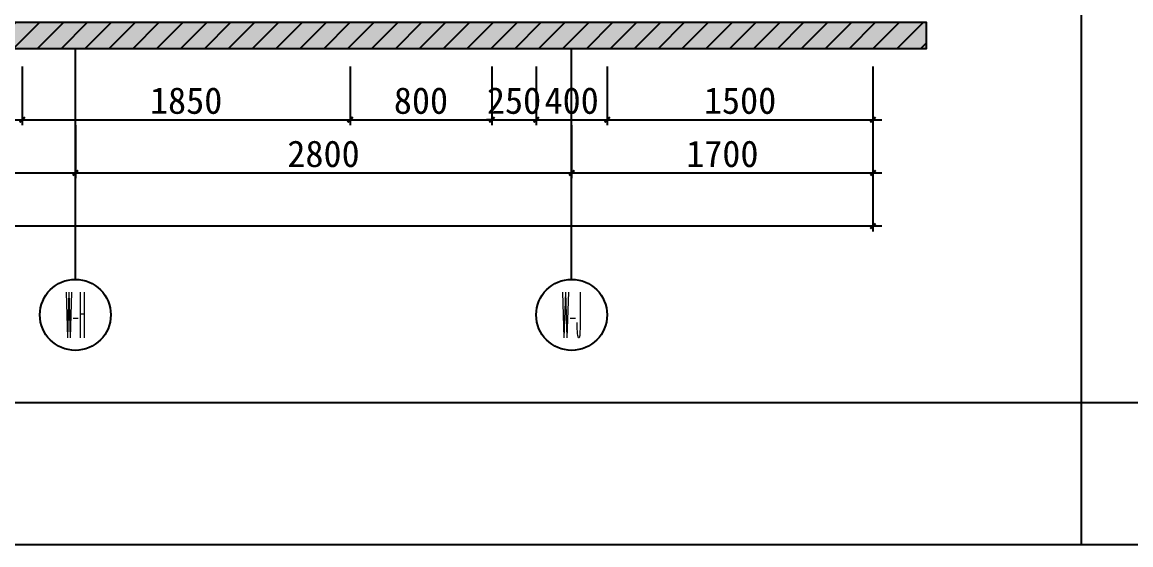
# Model space of a CAD drawing. Header units: millimetres. Extents: x 110215 to 630040, y -488650 to 141897.
# Drawn here: x 393081 to 399335, y -4761 to -1815 of the extents above; entities that cross this region are included whole.
import ezdxf
from ezdxf.enums import TextEntityAlignment as Align
from ezdxf.xclip import XClip

# ---------------------------------------------------------------- set-up
doc = ezdxf.new("R2010")
doc.units = ezdxf.units.MM
doc.header["$LTSCALE"] = 1000
doc.header["$XCLIPFRAME"] = 0
doc.layers.get('Defpoints').update_dxf_attribs({"color": 2})
doc.layers.add('0-118标注', color=2, linetype='Continuous')
doc.layers.add('0-140c立面材料填充', color=250, linetype='Continuous')
doc.styles.add('_TCH_AXIS', font='COMPLEX', dxfattribs={"bigfont": 'GBCBIG'})
doc.styles.add('COMPLEX', font='COMPLEX')
doc.styles.add('黑体', font='simhei.ttf')
doc.dimstyles.new('50', dxfattribs={"dimscale": 50, "dimtxt": 3, "dimasz": 0.6, "dimexe": 0.6, "dimexo": 0.6, "dimtad": 1, "dimdec": 0, "dimdsep": 46, "dimtxsty": '黑体', "dimblk1": 'ARCHTICK', "dimblk2": 'ARCHTICK', "dimsah": 1, "dimcen": 0, "dimdle": 1, "dimclrd": 251, "dimclre": 251, "dimclrt": 2, "dimadec": 0, "dimazin": 0, "dimtfac": 1, "dimtdec": 0, "dimtix": 1, "dimtmove": 2, "dimatfit": 3, "dimldrblk": 'DOT', "dimfxl": 0, "dimtolj": 1, "dimtzin": 0, "dimarcsym": 0})

# ---------------------------------------------------------------- blocks, each defined once
blk = doc.blocks.new('_ArchTick')
at = {"color": 0, "linetype": 'ByBlock', "const_width": 0.4}
blk.add_lwpolyline([(-0.5, -0.5), (0.5, 0.5)], dxfattribs=at)
blk = doc.blocks.new('*D1007')
at = {"color": 251, "lineweight": -2, "transparency": 16777216}
for p, q in [((363296, -28688), (363296, -28988)), ((392561.1, -28688), (392561.1, -28988)), ((363246, -28958), (392611.1, -28958))]:
    blk.add_line(p, q, dxfattribs=at)
at = {"layer": 'Defpoints', "color": 0, "transparency": 16777216}
for p in [(363296, -28658), (392561.1, -28658), (392561.1, -28958)]:
    blk.add_point(p, dxfattribs=at)
at = {"color": 251, "lineweight": -2, "transparency": 16777216, "xscale": 30, "yscale": 30, "zscale": 30, "rotation": 180}
blk.add_blockref('_ArchTick', (363296, -28958), dxfattribs=at)
at = {"color": 251, "lineweight": -2, "transparency": 16777216, "xscale": 30, "yscale": 30, "zscale": 30}
blk.add_blockref('_ArchTick', (392561.1, -28958), dxfattribs=at)
at = {"color": 2, "transparency": 16777216, "insert": (377928.5, -28851.8), "char_height": 150, "attachment_point": 5, "style": '黑体'}
blk.add_mtext('\\A1;29265', dxfattribs=at)
blk = doc.blocks.new('_DOT')
at = {"color": 0, "linetype": 'ByBlock'}
blk.add_line((-0.5, 0), (-1, 0), dxfattribs=at)
at = {"color": 0, "linetype": 'ByBlock', "const_width": 0.5}
blk.add_lwpolyline([(-0.25, 0, 1), (0.25, 0, 1)], format="xyb", close=True, dxfattribs=at)
blk = doc.blocks.new('*D1036')
at = {"color": 251, "lineweight": -2, "transparency": 16777216}
for p, q in [((390330.6, -2064.7), (390330.6, -2394.7)), ((393080.9, -2064.7), (393080.9, -2394.7)), ((390280.6, -2364.7), (393130.9, -2364.7))]:
    blk.add_line(p, q, dxfattribs=at)
at = {"layer": 'Defpoints', "color": 0, "transparency": 16777216}
for p in [(390330.6, -1964.7), (393080.9, -1964.7), (393080.9, -2364.7)]:
    blk.add_point(p, dxfattribs=at)
at = {"color": 251, "lineweight": -2, "transparency": 16777216, "xscale": 30, "yscale": 30, "zscale": 30, "rotation": 180}
blk.add_blockref('_ArchTick', (390330.6, -2364.7), dxfattribs=at)
at = {"color": 251, "lineweight": -2, "transparency": 16777216, "xscale": 30, "yscale": 30, "zscale": 30}
blk.add_blockref('_ArchTick', (393080.9, -2364.7), dxfattribs=at)
at = {"color": 2, "transparency": 16777216, "insert": (391705.8, -2257.6), "char_height": 150, "attachment_point": 5, "style": '黑体'}
blk.add_mtext('\\A1;2750', dxfattribs=at)
blk = doc.blocks.new('*D1037')
at = {"color": 251, "lineweight": -2, "transparency": 16777216}
for p, q in [((393080.9, -2064.7), (393080.9, -2394.7)), ((394930.9, -2064.7), (394930.9, -2394.7)), ((393030.9, -2364.7), (394980.9, -2364.7))]:
    blk.add_line(p, q, dxfattribs=at)
at = {"layer": 'Defpoints', "color": 0, "transparency": 16777216}
for p in [(393080.9, -1964.7), (394930.9, -1964.7), (394930.9, -2364.7)]:
    blk.add_point(p, dxfattribs=at)
at = {"color": 251, "lineweight": -2, "transparency": 16777216, "xscale": 30, "yscale": 30, "zscale": 30, "rotation": 180}
blk.add_blockref('_ArchTick', (393080.9, -2364.7), dxfattribs=at)
at = {"color": 251, "lineweight": -2, "transparency": 16777216, "xscale": 30, "yscale": 30, "zscale": 30}
blk.add_blockref('_ArchTick', (394930.9, -2364.7), dxfattribs=at)
at = {"color": 2, "transparency": 16777216, "insert": (394005.9, -2257.6), "char_height": 150, "attachment_point": 5, "style": '黑体'}
blk.add_mtext('\\A1;1850', dxfattribs=at)
blk = doc.blocks.new('*D1038')
at = {"color": 251, "lineweight": -2, "transparency": 16777216}
for p, q in [((394930.9, -2064.7), (394930.9, -2394.7)), ((395730.5, -2064.7), (395730.5, -2394.7)), ((394880.9, -2364.7), (395780.5, -2364.7))]:
    blk.add_line(p, q, dxfattribs=at)
at = {"layer": 'Defpoints', "color": 0, "transparency": 16777216}
for p in [(394930.9, -1964.7), (395730.5, -1964.7), (395730.5, -2364.7)]:
    blk.add_point(p, dxfattribs=at)
at = {"color": 251, "lineweight": -2, "transparency": 16777216, "xscale": 30, "yscale": 30, "zscale": 30, "rotation": 180}
blk.add_blockref('_ArchTick', (394930.9, -2364.7), dxfattribs=at)
at = {"color": 251, "lineweight": -2, "transparency": 16777216, "xscale": 30, "yscale": 30, "zscale": 30}
blk.add_blockref('_ArchTick', (395730.5, -2364.7), dxfattribs=at)
at = {"color": 2, "transparency": 16777216, "insert": (395330.7, -2257.6), "char_height": 150, "attachment_point": 5, "style": '黑体'}
blk.add_mtext('\\A1;800', dxfattribs=at)
blk = doc.blocks.new('*D1039')
at = {"color": 251, "lineweight": -2, "transparency": 16777216}
for p, q in [((395730.5, -2064.7), (395730.5, -2394.7)), ((395980.9, -2064.7), (395980.9, -2394.7)), ((395730.5, -2364.7), (395700.5, -2364.7)), ((395730.5, -2364.7), (395980.9, -2364.7)), ((395980.9, -2364.7), (396010.9, -2364.7))]:
    blk.add_line(p, q, dxfattribs=at)
at = {"layer": 'Defpoints', "color": 0, "transparency": 16777216}
for p in [(395730.5, -1964.7), (395980.9, -1964.7), (395980.9, -2364.7)]:
    blk.add_point(p, dxfattribs=at)
at = {"color": 251, "lineweight": -2, "transparency": 16777216, "xscale": 30, "yscale": 30, "zscale": 30}
blk.add_blockref('_ArchTick', (395730.5, -2364.7), dxfattribs=at)
at = {"color": 251, "lineweight": -2, "transparency": 16777216, "xscale": 30, "yscale": 30, "zscale": 30, "rotation": 180}
blk.add_blockref('_ArchTick', (395980.9, -2364.7), dxfattribs=at)
at = {"color": 2, "transparency": 16777216, "insert": (395855.7, -2257.6), "char_height": 150, "attachment_point": 5, "style": '黑体'}
blk.add_mtext('\\A1;250', dxfattribs=at)
blk = doc.blocks.new('*D1040')
at = {"color": 251, "lineweight": -2, "transparency": 16777216}
for p, q in [((395980.9, -2064.7), (395980.9, -2394.7)), ((396380.9, -2064.7), (396380.9, -2394.7)), ((395930.9, -2364.7), (396430.9, -2364.7))]:
    blk.add_line(p, q, dxfattribs=at)
at = {"layer": 'Defpoints', "color": 0, "transparency": 16777216}
for p in [(395980.9, -1964.7), (396380.9, -1964.7), (396380.9, -2364.7)]:
    blk.add_point(p, dxfattribs=at)
at = {"color": 251, "lineweight": -2, "transparency": 16777216, "xscale": 30, "yscale": 30, "zscale": 30, "rotation": 180}
blk.add_blockref('_ArchTick', (395980.9, -2364.7), dxfattribs=at)
at = {"color": 251, "lineweight": -2, "transparency": 16777216, "xscale": 30, "yscale": 30, "zscale": 30}
blk.add_blockref('_ArchTick', (396380.9, -2364.7), dxfattribs=at)
at = {"color": 2, "transparency": 16777216, "insert": (396180.9, -2257.6), "char_height": 150, "attachment_point": 5, "style": '黑体'}
blk.add_mtext('\\A1;400', dxfattribs=at)
blk = doc.blocks.new('*D1041')
at = {"color": 251, "lineweight": -2, "transparency": 16777216}
for p, q in [((396380.9, -2064.7), (396380.9, -2394.7)), ((397880.8, -2064.7), (397880.8, -2394.7)), ((396330.9, -2364.7), (397930.8, -2364.7))]:
    blk.add_line(p, q, dxfattribs=at)
at = {"layer": 'Defpoints', "color": 0, "transparency": 16777216}
for p in [(396380.9, -1964.7), (397880.8, -1964.7), (397880.8, -2364.7)]:
    blk.add_point(p, dxfattribs=at)
at = {"color": 251, "lineweight": -2, "transparency": 16777216, "xscale": 30, "yscale": 30, "zscale": 30, "rotation": 180}
blk.add_blockref('_ArchTick', (396380.9, -2364.7), dxfattribs=at)
at = {"color": 251, "lineweight": -2, "transparency": 16777216, "xscale": 30, "yscale": 30, "zscale": 30}
blk.add_blockref('_ArchTick', (397880.8, -2364.7), dxfattribs=at)
at = {"color": 2, "transparency": 16777216, "insert": (397130.9, -2257.6), "char_height": 150, "attachment_point": 5, "style": '黑体'}
blk.add_mtext('\\A1;1500', dxfattribs=at)
blk = doc.blocks.new('*D1043')
at = {"color": 251, "lineweight": -2, "transparency": 16777216}
for p, q in [((387180.9, -2394.7), (387180.9, -2694.7)), ((393380.9, -2394.7), (393380.9, -2694.7)), ((387130.9, -2664.7), (393430.9, -2664.7))]:
    blk.add_line(p, q, dxfattribs=at)
at = {"layer": 'Defpoints', "color": 0, "transparency": 16777216}
for p in [(387180.9, -2364.7), (393380.9, -2364.7), (393380.9, -2664.7)]:
    blk.add_point(p, dxfattribs=at)
at = {"color": 251, "lineweight": -2, "transparency": 16777216, "xscale": 30, "yscale": 30, "zscale": 30, "rotation": 180}
blk.add_blockref('_ArchTick', (387180.9, -2664.7), dxfattribs=at)
at = {"color": 251, "lineweight": -2, "transparency": 16777216, "xscale": 30, "yscale": 30, "zscale": 30}
blk.add_blockref('_ArchTick', (393380.9, -2664.7), dxfattribs=at)
at = {"color": 2, "transparency": 16777216, "insert": (390280.9, -2557.6), "char_height": 150, "attachment_point": 5, "style": '黑体'}
blk.add_mtext('\\A1;6200', dxfattribs=at)
blk = doc.blocks.new('*D1044')
at = {"color": 251, "lineweight": -2, "transparency": 16777216}
for p, q in [((393380.9, -2394.7), (393380.9, -2694.7)), ((396180.9, -2394.7), (396180.9, -2694.7)), ((393330.9, -2664.7), (396230.9, -2664.7))]:
    blk.add_line(p, q, dxfattribs=at)
at = {"layer": 'Defpoints', "color": 0, "transparency": 16777216}
for p in [(393380.9, -2364.7), (396180.9, -2364.7), (396180.9, -2664.7)]:
    blk.add_point(p, dxfattribs=at)
at = {"color": 251, "lineweight": -2, "transparency": 16777216, "xscale": 30, "yscale": 30, "zscale": 30, "rotation": 180}
blk.add_blockref('_ArchTick', (393380.9, -2664.7), dxfattribs=at)
at = {"color": 251, "lineweight": -2, "transparency": 16777216, "xscale": 30, "yscale": 30, "zscale": 30}
blk.add_blockref('_ArchTick', (396180.9, -2664.7), dxfattribs=at)
at = {"color": 2, "transparency": 16777216, "insert": (394780.9, -2557.6), "char_height": 150, "attachment_point": 5, "style": '黑体'}
blk.add_mtext('\\A1;2800', dxfattribs=at)
blk = doc.blocks.new('*D1045')
at = {"color": 251, "lineweight": -2, "transparency": 16777216}
for p, q in [((396180.9, -2394.7), (396180.9, -2694.7)), ((397880.8, -2394.7), (397880.8, -2694.7)), ((396130.9, -2664.7), (397930.8, -2664.7))]:
    blk.add_line(p, q, dxfattribs=at)
at = {"layer": 'Defpoints', "color": 0, "transparency": 16777216}
for p in [(396180.9, -2364.7), (397880.8, -2364.7), (397880.8, -2664.7)]:
    blk.add_point(p, dxfattribs=at)
at = {"color": 251, "lineweight": -2, "transparency": 16777216, "xscale": 30, "yscale": 30, "zscale": 30, "rotation": 180}
blk.add_blockref('_ArchTick', (396180.9, -2664.7), dxfattribs=at)
at = {"color": 251, "lineweight": -2, "transparency": 16777216, "xscale": 30, "yscale": 30, "zscale": 30}
blk.add_blockref('_ArchTick', (397880.8, -2664.7), dxfattribs=at)
at = {"color": 2, "transparency": 16777216, "insert": (397030.9, -2557.6), "char_height": 150, "attachment_point": 5, "style": '黑体'}
blk.add_mtext('\\A1;1700', dxfattribs=at)
blk = doc.blocks.new('*D1046')
at = {"color": 251, "lineweight": -2, "transparency": 16777216}
for p, q in [((387080.6, -2694.7), (387080.6, -2994.7)), ((397880.8, -2694.7), (397880.8, -2994.7)), ((397930.8, -2964.7), (387030.6, -2964.7))]:
    blk.add_line(p, q, dxfattribs=at)
at = {"layer": 'Defpoints', "color": 0, "transparency": 16777216}
for p in [(387080.6, -2664.7), (397880.8, -2664.7), (387080.6, -2964.7)]:
    blk.add_point(p, dxfattribs=at)
at = {"color": 251, "lineweight": -2, "transparency": 16777216, "xscale": 30, "yscale": 30, "zscale": 30, "rotation": 180}
blk.add_blockref('_ArchTick', (387080.6, -2964.7), dxfattribs=at)
at = {"color": 251, "lineweight": -2, "transparency": 16777216, "xscale": 30, "yscale": 30, "zscale": 30}
blk.add_blockref('_ArchTick', (397880.8, -2964.7), dxfattribs=at)
at = {"color": 2, "transparency": 16777216, "insert": (392480.7, -2857.6), "char_height": 150, "attachment_point": 5, "style": '黑体'}
blk.add_mtext('\\A1;10800', dxfattribs=at)
blk = doc.blocks.new('_AXISO')
blk.add_circle((0, 0), 0.5)
at = {"style": 'COMPLEX', "width": 1.041667}
blk.add_attdef('A', text='', height=0.56, dxfattribs=at).set_placement((-0.25, -0.28), (0.25, -0.28), align=Align.FIT)
blk = doc.blocks.new('dsfxdsfs')
h = blk.add_hatch()
h.set_pattern_fill('ANSI31', color=250, scale=30)
h.paths.add_polyline_path([(363296, -23358.4), (363296, -23508.4), (363762.4, -23508.4), (363762.4, -24208.4), (364356.9, -24208.4), (364356.9, -23508.4), (366140.2, -23508.4), (366140.2, -24208.4), (366640.2, -24208.4), (366640.2, -23508.4), (368940.2, -23508.4), (368940.2, -24208.4), (369440.2, -24208.4), (369440.2, -23508.4), (371591.1, -23508.4), (371591.1, -24208.4), (372191.3, -24208.4), (372191.3, -23508.4), (375561.3, -23508.4), (375561.3, -24208.4), (376161.3, -24208.4), (376161.3, -23508.4), (378510.1, -23508.4), (378510.1, -24208.4), (379010.1, -24208.4), (379010.1, -23508.4), (381810.4, -23508.4), (381810.4, -24208.4), (382410.4, -24208.4), (382410.4, -23508.4), (384910.1, -23508.4), (384910.1, -24208.4), (385410.1, -24208.4), (385410.1, -23508.4), (387759.1, -23508.4), (387759.1, -24208.4), (388359.1, -24208.4), (388359.1, -23508.4), (391860.1, -23508.4), (391860.1, -24208.4), (392460.1, -24208.4), (392460.2, -23508.4), (392560.1, -23508.4), (392560.1, -23358.4)])
h.paths.add_polyline_path([(363296, -27808), (392560.1, -27808), (392560.1, -27958), (363296, -27958)])
at = {"layer": '0-140c立面材料填充'}
h = blk.add_hatch(dxfattribs=at)
h.set_pattern_fill('AR-CONC', color=256)
h.paths.add_polyline_path([(363296, -27808), (392560.1, -27808), (392560.1, -27958), (363296, -27958)])
h.paths.add_polyline_path([(363296, -23358.4), (363296, -23508.4), (363762.4, -23508.4), (363762.4, -24208.4), (364356.9, -24208.4), (364356.9, -23508.4), (366140.2, -23508.4), (366140.2, -24208.4), (366640.2, -24208.4), (366640.2, -23508.4), (368940.2, -23508.4), (368940.2, -24208.4), (369440.2, -24208.4), (369440.2, -23508.4), (371591.1, -23508.4), (371591.1, -24208.4), (372191.3, -24208.4), (372191.3, -23508.4), (375561.3, -23508.4), (375561.3, -24208.4), (376161.3, -24208.4), (376161.3, -23508.4), (378510.1, -23508.4), (378510.1, -24208.4), (379010.1, -24208.4), (379010.1, -23508.4), (381810.4, -23508.4), (381810.4, -24208.4), (382410.4, -24208.4), (382410.4, -23508.4), (384910.1, -23508.4), (384910.1, -24208.4), (385410.1, -24208.4), (385410.1, -23508.4), (387759.1, -23508.4), (387759.1, -24208.4), (388359.1, -24208.4), (388359.1, -23508.4), (391860.1, -23508.4), (391860.1, -24208.4), (392460.1, -24208.4), (392460.2, -23508.4), (392560.1, -23508.4), (392560.1, -23358.4)])
blk.add_lwpolyline([(363296, -27808), (392560.1, -27808), (392560.1, -27958), (363296, -27958)], close=True)
at = {"color": 5}
dim = blk.add_linear_dim(base=(392561.1, -28958), p1=(363296, -28658), p2=(392561.1, -28658), dimstyle='50', override={"dimfxl": 6, "dimarcsym": 1}, dxfattribs=at)
dim.commit()
dim.dimension.update_dxf_attribs({"geometry": '*D1007', "text_midpoint": (377928.5, -28851.8)})

msp = doc.modelspace()

# ---------------------------------------------------------------- hatches: boundary and pattern name
h = msp.add_hatch()
h.set_pattern_fill('ANSI31', color=250, scale=30)
h.set_pattern_definition([(45, (-3515.44, 27557.11), (-67.35192, 67.35192), [])])
h.paths.add_polyline_path([(387080.6, -1814.7), (398180.8, -1814.7), (398180.8, -1964.7), (387080.6, -1964.7)])
edge = h.paths.add_edge_path()
edge.add_line((387080.6, 2634.8), (387080.6, 2034.8))
edge.add_line((387080.6, 2034.8), (387380.6, 2034.8))
edge.add_line((387380.6, 2034.8), (387380.6, 2484.8))
edge.add_line((387380.6, 2484.8), (396080.9, 2484.8))
edge.add_line((396080.9, 2484.8), (396080.9, 2184.8))
edge.add_line((396080.9, 2184.8), (396280.9, 2184.8))
edge.add_line((396280.9, 2184.8), (396280.9, 2484.8))
edge.add_line((396280.9, 2484.8), (398180.8, 2484.8))
edge.add_line((398180.8, 2484.8), (398180.8, 2634.8))
edge.add_line((398180.8, 2634.8), (387080.6, 2634.8))
at = {"layer": '0-140c立面材料填充'}
h = msp.add_hatch(dxfattribs=at)
h.set_pattern_fill('AR-CONC', color=256)
h.set_pattern_definition([(50, (-3515.44, 27557.11), (182.18467, -15.939086), [19.05, -209.55]), (355, (-3515.44, 27557.1), (-35.24342, 191.056845), [15.24, -167.64058]), (100.451445, (-3500.26, 27555.78), (146.94125, 175.11775), [16.19001, -178.090245]), (46.1842, (-3515.44, 27607.9), (271.07904, -42.04233), [28.575, -314.325]), (96.63556, (-3492.85, 27604.4), (237.40413, 247.42612), [24.28502, -267.1356]), (351.18415, (-3515.44, 27607.9), (237.40413, 247.42612), [22.85997, -251.45973]), (21, (-3490.04, 27595.21), (151.61439, -102.2652), [19.05, -209.55]), (326, (-3490.04, 27595.2), (61.80203, 184.18797), [15.24, -167.64]), (71.451445, (-3477.41, 27586.69), (213.41642, 81.92277), [16.19001, -178.08994]), (37.5, (-3515.444, 27557.11), (3.088603, 84.555039), [0, -165.608, 0, -170.18, 0, -168.275]), (7.5, (-3515.44, 27557.11), (66.819663, 100.180575), [0, -97.028, 0, -161.798, 0, -64.135]), (327.5, (-3572.086, 27557.11), (135.590595, -5.728744), [0, -63.5, 0, -198.12, 0, -262.89]), (317.5, (-3597.49, 27557.11), (148.12918, 25.42649), [0, -82.55, 0, -131.572, 0, -186.69])])
h.paths.add_polyline_path([(387080.6, -1814.7), (398180.8, -1814.7), (398180.8, -1964.7), (387080.6, -1964.7)])
edge = h.paths.add_edge_path()
edge.add_line((387080.6, 2634.8), (387080.6, 2034.8))
edge.add_line((387080.6, 2034.8), (387380.6, 2034.8))
edge.add_line((387380.6, 2034.8), (387380.6, 2484.8))
edge.add_line((387380.6, 2484.8), (396080.9, 2484.8))
edge.add_line((396080.9, 2484.8), (396080.9, 2184.8))
edge.add_line((396080.9, 2184.8), (396280.9, 2184.8))
edge.add_line((396280.9, 2184.8), (396280.9, 2484.8))
edge.add_line((396280.9, 2484.8), (398180.8, 2484.8))
edge.add_line((398180.8, 2484.8), (398180.8, 2634.8))
edge.add_line((398180.8, 2634.8), (387080.6, 2634.8))

# ---------------------------------------------------------------- linework, layer by layer
for p, q in [((399055.7, 6094.5), (399055.7, -4761.1)), ((410669.3, -3961.1), (385123.9, -3961.1))]:
    msp.add_line(p, q)
for points in [[(385123.9, 15350.1), (410669.3, 15350.1), (410669.3, -4761.1), (385123.9, -4761.1)], [(387080.6, -1814.7), (398180.8, -1814.7), (398180.8, -1964.7), (387080.6, -1964.7)]]:
    msp.add_lwpolyline(points, close=True)
at = {"layer": '0-118标注'}
for p, q in [((393380.9, -3264.7, 13.8), (393380.9, -1964.7)), ((396180.9, -3264.7, 13.8), (396180.9, -1964.7))]:
    msp.add_line(p, q, dxfattribs=at)

# ---------------------------------------------------------------- block references
at = {"color": 5}
ref = msp.add_blockref('dsfxdsfs', (17744.2, 25993.3), dxfattribs=at)
XClip(ref).set_block_clipping_path([(382245.6371926181, -29954.3576918291), (392952.289505601, -20698.7862632577)])
at = {"layer": '0-118标注'}
ref = msp.add_blockref('_AXISO', (393380.9, -3464.7, 13.8), dxfattribs=dict(at, xscale=400, yscale=400, zscale=400))
ref.add_attrib('A', 'W-H', dxfattribs={"layer": '0', "height": 257.36, "style": '_TCH_AXIS', "width": 0.128571}).set_placement((393325.8, -3593.4, 13.8), (393436.1, -3593.4, 13.8), align=Align.FIT)
ref = msp.add_blockref('_AXISO', (396180.9, -3464.7, 13.8), dxfattribs=dict(at, xscale=400, yscale=400, zscale=400))
ref.add_attrib('A', 'W-J', dxfattribs={"layer": '0', "height": 257.36, "style": '_TCH_AXIS', "width": 0.147541}).set_placement((396125.8, -3593.4, 13.8), (396236.1, -3593.4, 13.8), align=Align.FIT)

# ---------------------------------------------------------------- dimensions: what is measured, and where the dimension line sits
at = {"color": 5}
for base, p1, p2, picture, middle in [((393080.9, -2364.7), (390330.6, -1964.7), (393080.9, -1964.7), '*D1036', (391705.8, -2257.6)), ((394930.9, -2364.7), (393080.9, -1964.7), (394930.9, -1964.7), '*D1037', (394005.9, -2257.6)), ((395730.5, -2364.7), (394930.9, -1964.7), (395730.5, -1964.7), '*D1038', (395330.7, -2257.6)), ((395980.9, -2364.7), (395730.5, -1964.7), (395980.9, -1964.7), '*D1039', (395855.7, -2257.6)), ((396380.9, -2364.7), (395980.9, -1964.7), (396380.9, -1964.7), '*D1040', (396180.9, -2257.6)), ((397880.8, -2364.7), (396380.9, -1964.7), (397880.8, -1964.7), '*D1041', (397130.9, -2257.6)), ((393380.9, -2664.7), (387180.9, -2364.7), (393380.9, -2364.7), '*D1043', (390280.9, -2557.6)), ((396180.9, -2664.7), (393380.9, -2364.7), (396180.9, -2364.7), '*D1044', (394780.9, -2557.6)), ((397880.8, -2664.7), (396180.9, -2364.7), (397880.8, -2364.7), '*D1045', (397030.9, -2557.6)), ((387080.6, -2964.7), (397880.8, -2664.7), (387080.6, -2664.7), '*D1046', (392480.7, -2857.6))]:
    dim = msp.add_linear_dim(base=base, p1=p1, p2=p2, dimstyle='50', override={"dimfxl": 6, "dimarcsym": 1}, dxfattribs=at)
    dim.commit()
    dim.dimension.update_dxf_attribs({"geometry": picture, "text_midpoint": middle})

doc.saveas('drawing.dxf')
